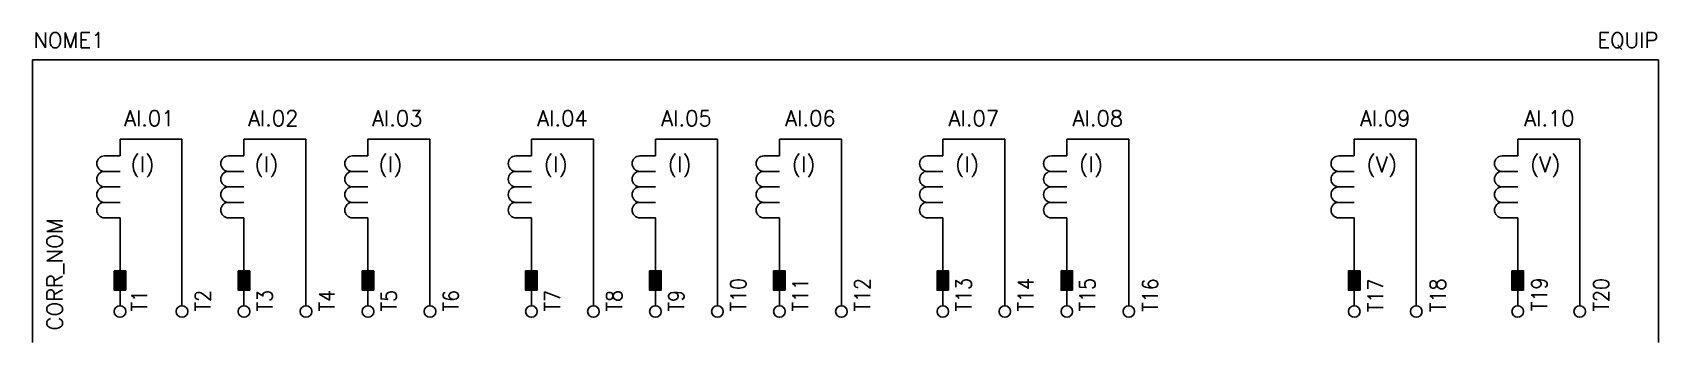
# Model space of a CAD drawing. Extents: x 350 to 560, y 328 to 368.
import ezdxf
from ezdxf.enums import TextEntityAlignment as Align

# ---------------------------------------------------------------- set-up
doc = ezdxf.new("R2010")
doc.units = 0
doc.header["$MEASUREMENT"] = 0
doc.layers.get('0').update_dxf_attribs({"linetype": 'CONTINUOUS'})
doc.styles.add('ROMANS', font='romans')

# ---------------------------------------------------------------- blocks, each defined once
blk = doc.blocks.new('RETANG')
at = {"color": 0}
blk.add_lwpolyline([(2.5, 0), (2.5, 1.5), (0, 1.5), (0, 0)], close=True, dxfattribs=at)
blk.add_solid([(0, 0), (0, 1.5), (2.5, 0), (2.5, 1.5)], dxfattribs=at)

msp = doc.modelspace()

# ---------------------------------------------------------------- linework, layer by layer
for p, q in [((350.41, 364.29), (560.23, 364.29)), ((350.41, 327.79), (350.41, 364.29)), ((560.23, 364.29), (560.23, 327.79)), ((359.7, 351.89), (361.7, 351.89)), ((375.7, 351.89), (377.7, 351.89)), ((391.7, 351.89), (393.7, 351.89)), ((412.79, 351.89), (414.79, 351.89)), ((428.79, 351.89), (430.79, 351.89)), ((444.79, 351.89), (446.79, 351.89)), ((465.88, 351.89), (467.88, 351.89)), ((481.88, 351.89), (483.88, 351.89)), ((518.97, 351.89), (520.97, 351.89)), ((540.06, 351.89), (542.06, 351.89)), ((359.7, 349.89), (361.7, 349.89)), ((375.7, 349.89), (377.7, 349.89)), ((391.7, 349.89), (393.7, 349.89)), ((412.79, 349.89), (414.79, 349.89)), ((428.79, 349.89), (430.79, 349.89)), ((444.79, 349.89), (446.79, 349.89)), ((465.88, 349.89), (467.88, 349.89)), ((481.88, 349.89), (483.88, 349.89)), ((518.97, 349.89), (520.97, 349.89)), ((540.06, 349.89), (542.06, 349.89)), ((359.7, 347.89), (361.7, 347.89)), ((359.7, 347.89), (361.7, 347.89)), ((375.7, 347.89), (377.7, 347.89)), ((375.7, 347.89), (377.7, 347.89)), ((391.7, 347.89), (393.7, 347.89)), ((391.7, 347.89), (393.7, 347.89)), ((412.79, 347.89), (414.79, 347.89)), ((412.79, 347.89), (414.79, 347.89)), ((428.79, 347.89), (430.79, 347.89)), ((428.79, 347.89), (430.79, 347.89)), ((444.79, 347.89), (446.79, 347.89)), ((444.79, 347.89), (446.79, 347.89)), ((465.88, 347.89), (467.88, 347.89)), ((465.88, 347.89), (467.88, 347.89)), ((481.88, 347.89), (483.88, 347.89)), ((481.88, 347.89), (483.88, 347.89)), ((518.97, 347.89), (520.97, 347.89)), ((518.97, 347.89), (520.97, 347.89)), ((540.06, 347.89), (542.06, 347.89)), ((540.06, 347.89), (542.06, 347.89)), ((359.7, 345.89), (361.7, 345.89)), ((361.7, 345.89), (359.7, 345.89)), ((375.7, 345.89), (377.7, 345.89)), ((377.7, 345.89), (375.7, 345.89)), ((391.7, 345.89), (393.7, 345.89)), ((393.7, 345.89), (391.7, 345.89)), ((412.79, 345.89), (414.79, 345.89)), ((414.79, 345.89), (412.79, 345.89)), ((428.79, 345.89), (430.79, 345.89)), ((430.79, 345.89), (428.79, 345.89)), ((444.79, 345.89), (446.79, 345.89)), ((446.79, 345.89), (444.79, 345.89)), ((465.88, 345.89), (467.88, 345.89)), ((467.88, 345.89), (465.88, 345.89)), ((481.88, 345.89), (483.88, 345.89)), ((483.88, 345.89), (481.88, 345.89)), ((518.97, 345.89), (520.97, 345.89)), ((520.97, 345.89), (518.97, 345.89)), ((540.06, 345.89), (542.06, 345.89)), ((542.06, 345.89), (540.06, 345.89)), ((359.7, 343.89), (361.7, 343.89)), ((375.7, 343.89), (377.7, 343.89)), ((391.7, 343.89), (393.7, 343.89)), ((412.79, 343.89), (414.79, 343.89)), ((428.79, 343.89), (430.79, 343.89)), ((444.79, 343.89), (446.79, 343.89)), ((465.88, 343.89), (467.88, 343.89)), ((481.88, 343.89), (483.88, 343.89)), ((518.97, 343.89), (520.97, 343.89)), ((540.06, 343.89), (542.06, 343.89))]:
    msp.add_line(p, q)
at = {"color": 0}
for p, q in [((361.7, 354.04), (361.7, 351.89)), ((369.7, 354.04), (361.7, 354.04)), ((377.7, 354.04), (377.7, 351.89)), ((385.7, 354.04), (377.7, 354.04)), ((393.7, 354.04), (393.7, 351.89)), ((401.7, 354.04), (393.7, 354.04)), ((414.79, 354.04), (414.79, 351.89)), ((422.79, 354.04), (414.79, 354.04)), ((430.79, 354.04), (430.79, 351.89)), ((438.79, 354.04), (430.79, 354.04)), ((446.79, 354.04), (446.79, 351.89)), ((454.79, 354.04), (446.79, 354.04)), ((467.88, 354.04), (467.88, 351.89)), ((475.88, 354.04), (467.88, 354.04)), ((483.88, 354.04), (483.88, 351.89)), ((491.88, 354.04), (483.88, 354.04)), ((520.97, 354.04), (520.97, 351.89)), ((528.97, 354.04), (520.97, 354.04)), ((542.06, 354.04), (542.06, 351.89)), ((550.06, 354.04), (542.06, 354.04)), ((361.7, 343.89), (361.7, 332.54))]:
    msp.add_line(p, q, dxfattribs=at)
at = {"lineweight": -3}
for p, q in [((369.7, 354.04), (369.7, 332.54)), ((385.7, 354.04), (385.7, 332.54)), ((401.7, 354.04), (401.7, 332.54)), ((422.79, 354.04), (422.79, 332.54)), ((438.79, 354.04), (438.79, 332.54)), ((454.79, 354.04), (454.79, 332.54)), ((475.88, 354.04), (475.88, 332.54)), ((491.88, 354.04), (491.88, 332.54)), ((528.97, 354.04), (528.97, 332.54)), ((550.06, 354.04), (550.06, 332.54)), ((377.7, 343.89), (377.7, 332.54)), ((393.7, 343.89), (393.7, 332.54)), ((414.79, 343.89), (414.79, 332.54)), ((430.79, 343.89), (430.79, 332.54)), ((446.79, 343.89), (446.79, 332.54)), ((467.88, 343.89), (467.88, 332.54)), ((483.88, 343.89), (483.88, 332.54)), ((520.97, 343.89), (520.97, 332.54)), ((542.06, 343.89), (542.06, 332.54))]:
    msp.add_line(p, q, dxfattribs=at)
for points in [[(359.7, 349.89, -1), (359.7, 351.89), (361.7, 351.89)], [(375.7, 349.89, -1), (375.7, 351.89), (377.7, 351.89)], [(391.7, 349.89, -1), (391.7, 351.89), (393.7, 351.89)], [(412.79, 349.89, -1), (412.79, 351.89), (414.79, 351.89)], [(428.79, 349.89, -1), (428.79, 351.89), (430.79, 351.89)], [(444.79, 349.89, -1), (444.79, 351.89), (446.79, 351.89)], [(465.88, 349.89, -1), (465.88, 351.89), (467.88, 351.89)], [(481.88, 349.89, -1), (481.88, 351.89), (483.88, 351.89)], [(518.97, 349.89, -1), (518.97, 351.89), (520.97, 351.89)], [(540.06, 349.89, -1), (540.06, 351.89), (542.06, 351.89)], [(359.7, 347.89, -1), (359.7, 349.89), (361.7, 349.89)], [(375.7, 347.89, -1), (375.7, 349.89), (377.7, 349.89)], [(391.7, 347.89, -1), (391.7, 349.89), (393.7, 349.89)], [(412.79, 347.89, -1), (412.79, 349.89), (414.79, 349.89)], [(428.79, 347.89, -1), (428.79, 349.89), (430.79, 349.89)], [(444.79, 347.89, -1), (444.79, 349.89), (446.79, 349.89)], [(465.88, 347.89, -1), (465.88, 349.89), (467.88, 349.89)], [(481.88, 347.89, -1), (481.88, 349.89), (483.88, 349.89)], [(518.97, 347.89, -1), (518.97, 349.89), (520.97, 349.89)], [(540.06, 347.89, -1), (540.06, 349.89), (542.06, 349.89)], [(359.7, 345.89, 1), (359.7, 343.89), (361.7, 343.89)], [(375.7, 345.89, 1), (375.7, 343.89), (377.7, 343.89)], [(391.7, 345.89, 1), (391.7, 343.89), (393.7, 343.89)], [(412.79, 345.89, 1), (412.79, 343.89), (414.79, 343.89)], [(428.79, 345.89, 1), (428.79, 343.89), (430.79, 343.89)], [(444.79, 345.89, 1), (444.79, 343.89), (446.79, 343.89)], [(465.88, 345.89, 1), (465.88, 343.89), (467.88, 343.89)], [(481.88, 345.89, 1), (481.88, 343.89), (483.88, 343.89)], [(518.97, 345.89, 1), (518.97, 343.89), (520.97, 343.89)], [(540.06, 345.89, 1), (540.06, 343.89), (542.06, 343.89)]]:
    msp.add_lwpolyline(points, format="xyb")
at = {"color": 0}
msp.add_circle((361.7, 331.79), 0.75, dxfattribs=at)
at = {"lineweight": -3}
for centre in [(369.7, 331.79), (377.7, 331.79), (385.7, 331.79), (393.7, 331.79), (401.7, 331.79), (414.79, 331.79), (422.79, 331.79), (430.79, 331.79), (438.79, 331.79), (446.79, 331.79), (454.79, 331.79), (467.88, 331.79), (475.88, 331.79), (483.88, 331.79), (491.88, 331.79), (520.97, 331.79), (528.97, 331.79), (542.06, 331.79), (550.06, 331.79)]:
    msp.add_circle(centre, 0.75, dxfattribs=at)
for centre in [(359.7, 346.89), (375.7, 346.89), (391.7, 346.89), (412.79, 346.89), (428.79, 346.89), (444.79, 346.89), (465.88, 346.89), (481.88, 346.89), (518.97, 346.89), (540.06, 346.89)]:
    msp.add_arc(centre, 1, 90, 270)

# ---------------------------------------------------------------- block references
at = {"xscale": -1, "rotation": 90}
for p in [(362.45, 337.04), (378.45, 337.04), (394.45, 337.04), (415.54, 337.04), (431.54, 337.04), (447.54, 337.04), (468.63, 337.04), (484.63, 337.04), (521.72, 337.04), (542.81, 337.04)]:
    msp.add_blockref('RETANG', p, dxfattribs=at)

# ---------------------------------------------------------------- texts
at = {"style": 'ROMANS'}
for s, p in [('AI.01', (365.48, 356.75)), ('AI.02', (381.48, 356.75)), ('AI.03', (397.48, 356.75)), ('AI.04', (418.79, 356.75)), ('AI.05', (434.79, 356.75)), ('AI.06', (450.79, 356.75)), ('AI.07', (471.88, 356.75)), ('AI.08', (487.88, 356.75)), ('AI.09', (524.97, 356.75)), ('AI.10', (546.14, 356.75))]:
    msp.add_text(s, height=2, dxfattribs=at).set_placement(p, align=Align.MIDDLE_CENTER)
for s, p in [('(I)', (363.07, 350.8)), ('(I)', (379.07, 350.8)), ('(I)', (395.07, 350.8)), ('(I)', (416.38, 350.8)), ('(I)', (432.38, 350.8)), ('(I)', (448.38, 350.8)), ('(I)', (469.47, 350.8)), ('(I)', (485.47, 350.8)), ('(V)', (522.56, 350.8)), ('(V)', (543.65, 350.8))]:
    msp.add_text(s, height=2, dxfattribs=at).set_placement(p, align=Align.MIDDLE_LEFT)
at = {"lineweight": -3, "style": 'ROMANS'}
msp.add_attdef('NOME1', text='', height=2, dxfattribs=at).set_placement((355.11, 366.83), align=Align.MIDDLE_CENTER)
msp.add_attdef('EQUIP', text='', height=2, dxfattribs=at).set_placement((560.23, 366.83), align=Align.MIDDLE_RIGHT)
msp.add_attdef('CORR_NOM', text='', height=2, rotation=90, dxfattribs=at).set_placement((353.27, 329.34), align=Align.MIDDLE_LEFT)
at = {"lineweight": -3, "style": 'ROMANS', "width": 0.9}
for tag, p in [('T10', (441.48, 331.79)), ('T12', (457.48, 331.79)), ('T13', (470.57, 331.79)), ('T14', (478.57, 331.79)), ('T1', (364.19, 331.79)), ('T2', (372.39, 331.79)), ('T3', (380.39, 331.79)), ('T4', (388.39, 331.79)), ('T5', (396.39, 331.79)), ('T6', (404.39, 331.79)), ('T7', (417.48, 331.79)), ('T8', (425.48, 331.79)), ('T9', (433.48, 331.79)), ('T11', (449.48, 331.79))]:
    msp.add_attdef(tag, text='', height=2, rotation=90, dxfattribs=at).set_placement(p, align=Align.MIDDLE_LEFT)
for tag, p in [('T15', (487.53, 331.79)), ('T16', (495.63, 331.75)), ('T17', (524.72, 331.7)), ('T18', (532.77, 331.73)), ('T19', (545.85, 331.86)), ('T20', (553.82, 331.78))]:
    msp.add_attdef(tag, p, '', height=2, rotation=90, dxfattribs=at)

doc.saveas('drawing.dxf')
